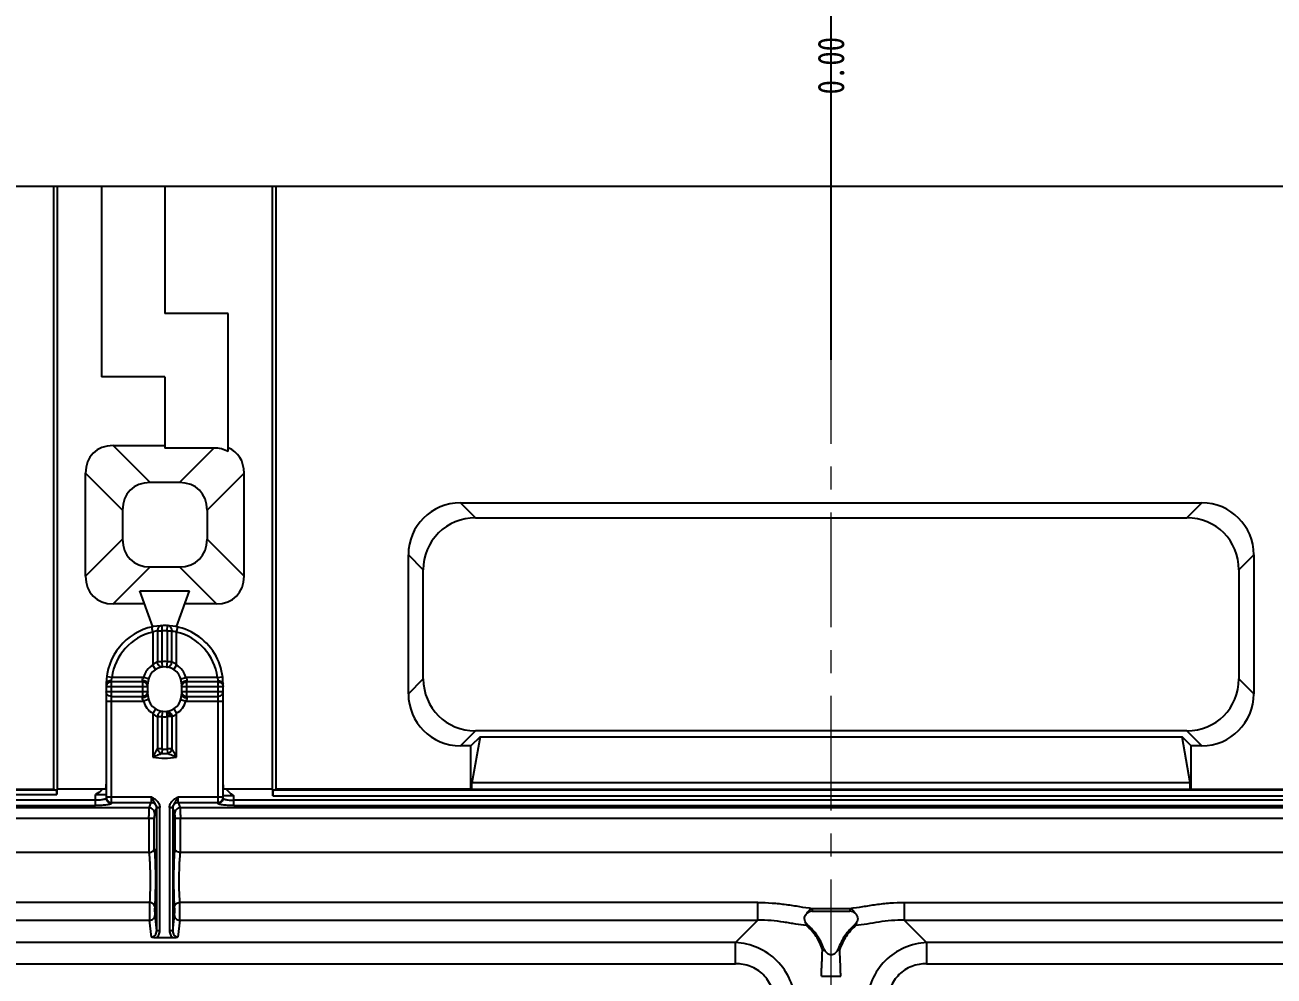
# Model space of a CAD drawing. Header units: millimetres. Extents: x -174 to 1895, y -261 to 458.
# Drawn here: x 82 to 200.2, y 262.7 to 352.8 of the extents above; entities that cross this region are included whole.
import ezdxf

# ---------------------------------------------------------------- set-up
doc = ezdxf.new("R2010")
doc.units = ezdxf.units.MM
doc.header["$LTSCALE"] = 16.335
doc.header["$PDMODE"] = 3
doc.header["$PDSIZE"] = 0.3125
doc.linetypes.add('CENTER', pattern=[0.6, 0.375, -0.075, 0.075, -0.075])
doc.linetypes.add('HIDDEN', pattern=[0.2, 0.1, -0.1])
doc.layers.get('0').update_dxf_attribs({"linetype": 'CONTINUOUS'})
doc.layers.get('Defpoints').update_dxf_attribs({"linetype": 'CONTINUOUS'})
doc.layers.add('202', color=7, linetype='CONTINUOUS')
doc.layers.add('center', color=1, linetype='CENTER', lineweight=9)
doc.layers.add('dim', color=82, linetype='CONTINUOUS', lineweight=9)
doc.styles.get("Standard").update_dxf_attribs({"font": 'txt', "width": 0.8})
doc.dimstyles.get("Standard").update_dxf_attribs({"dimtxt": 0.15625, "dimasz": 0.1875, "dimexe": 0.125, "dimexo": 0.0625, "dimtad": 0, "dimtih": 1, "dimtoh": 1, "dimdsep": 46, "dimtxsty": 'Standard', "dimcen": 0.09, "dimadec": 0, "dimazin": 0, "dimtp": 0.01, "dimtm": 0.01, "dimtfac": 1, "dimtofl": 0, "dimtmove": 0, "dimatfit": 3, "dimfxl": 0, "dimtolj": 1, "dimarcsym": 0})

# ---------------------------------------------------------------- blocks, each defined once
blk = doc.blocks.new('*D14')
at = {"layer": 'Defpoints', "color": 0}
for p in [(304.43, 267.5), (337.28, 267.5), (158.27, 195)]:
    blk.add_point(p, dxfattribs=at)
at = {"layer": 'dim', "color": 6, "lineweight": -2}
blk.add_line((304.43, 267.5), (337.28, 267.5), dxfattribs=at)
at = {"layer": 'dim', "color": 4, "insert": (341.12, 267.5), "char_height": 2.5, "attachment_point": 5}
blk.add_mtext('\\A1;72.50', dxfattribs=at)
blk = doc.blocks.new('*D15')
at = {"layer": 'Defpoints', "color": 0}
for p in [(158.27, 346.4), (158.27, 321.05), (158.27, 195)]:
    blk.add_point(p, dxfattribs=at)
at = {"layer": 'dim', "color": 6, "lineweight": -2}
blk.add_line((158.27, 321.05), (158.27, 346.4), dxfattribs=at)
at = {"layer": 'dim', "color": 4, "insert": (158.27, 348.9), "char_height": 2.5, "attachment_point": 5, "rotation": 90}
blk.add_mtext('\\A1;0.00', dxfattribs=at)
blk = doc.blocks.new('*D16')
at = {"layer": 'Defpoints', "color": 0}
for p in [(291.27, 346.4), (291.27, 234.7), (158.27, 195)]:
    blk.add_point(p, dxfattribs=at)
at = {"layer": 'dim', "color": 6, "lineweight": -2}
blk.add_line((291.27, 234.7), (291.27, 346.4), dxfattribs=at)
at = {"layer": 'dim', "color": 4, "insert": (291.27, 350.73), "char_height": 2.5, "attachment_point": 5, "rotation": 90}
blk.add_mtext('\\A1;133.00', dxfattribs=at)
blk = doc.blocks.new('*D17')
at = {"layer": 'Defpoints', "color": 0}
for p in [(296.23, 346.4), (296.23, 237.5), (158.27, 195)]:
    blk.add_point(p, dxfattribs=at)
at = {"layer": 'dim', "color": 6, "lineweight": -2}
blk.add_line((296.23, 237.5), (296.23, 346.4), dxfattribs=at)
at = {"layer": 'dim', "color": 4, "insert": (296.23, 351.06), "char_height": 2.5, "attachment_point": 5, "rotation": 90}
blk.add_mtext('\\A1;137.97', dxfattribs=at)
blk = doc.blocks.new('*D18')
at = {"layer": 'Defpoints', "color": 0}
for p in [(303.27, 346.4), (303.27, 233.64), (158.27, 195)]:
    blk.add_point(p, dxfattribs=at)
at = {"layer": 'dim', "color": 6, "lineweight": -2}
blk.add_line((303.27, 233.64), (303.27, 346.4), dxfattribs=at)
at = {"layer": 'dim', "color": 4, "insert": (303.27, 350.73), "char_height": 2.5, "attachment_point": 5, "rotation": 90}
blk.add_mtext('\\A1;145.00', dxfattribs=at)
blk = doc.blocks.new('*D19')
at = {"layer": 'Defpoints', "color": 0}
for p in [(310.3, 346.4), (310.3, 236.81), (158.27, 195)]:
    blk.add_point(p, dxfattribs=at)
at = {"layer": 'dim', "color": 6, "lineweight": -2}
blk.add_line((310.3, 236.81), (310.3, 346.4), dxfattribs=at)
at = {"layer": 'dim', "color": 4, "insert": (310.3, 350.9), "char_height": 2.5, "attachment_point": 5, "rotation": 90}
blk.add_mtext('\\A1;152.04', dxfattribs=at)
blk = doc.blocks.new('*D20')
at = {"layer": 'Defpoints', "color": 0}
for p in [(315.27, 346.4), (315.27, 234.7), (158.27, 195)]:
    blk.add_point(p, dxfattribs=at)
at = {"layer": 'dim', "color": 6, "lineweight": -2}
blk.add_line((315.27, 234.7), (315.27, 346.4), dxfattribs=at)
at = {"layer": 'dim', "color": 4, "insert": (315.27, 350.73), "char_height": 2.5, "attachment_point": 5, "rotation": 90}
blk.add_mtext('\\A1;157.00', dxfattribs=at)
blk = doc.blocks.new('*D29')
at = {"layer": 'Defpoints', "color": 0}
for p in [(-19.12, 267.5), (10.76, 267.5), (158.27, 195)]:
    blk.add_point(p, dxfattribs=at)
at = {"layer": 'dim', "color": 6, "lineweight": -2}
blk.add_line((10.76, 267.5), (-19.12, 267.5), dxfattribs=at)
at = {"layer": 'dim', "color": 4, "insert": (-22.96, 267.5), "char_height": 2.5, "attachment_point": 5}
blk.add_mtext('\\A1;72.50', dxfattribs=at)
blk = doc.blocks.new('*D30')
at = {"layer": 'Defpoints', "color": 0}
for p in [(20.27, 342.81), (20.27, 236.15), (158.27, 195)]:
    blk.add_point(p, dxfattribs=at)
at = {"layer": 'dim', "color": 6, "lineweight": -2}
blk.add_line((20.27, 236.15), (20.27, 342.81), dxfattribs=at)
at = {"layer": 'dim', "color": 4, "insert": (20.27, 347.14), "char_height": 2.5, "attachment_point": 5, "rotation": 90}
blk.add_mtext('\\A1;138.00', dxfattribs=at)
blk = doc.blocks.new('*D31')
at = {"layer": 'Defpoints', "color": 0}
for p in [(27.99, 342.81), (22.77, 244.7), (158.27, 195)]:
    blk.add_point(p, dxfattribs=at)
at = {"layer": 'dim', "color": 6, "lineweight": -2}
for p, q in [((27.99, 338.81), (27.99, 342.81)), ((22.77, 334.81), (27.99, 338.81)), ((22.77, 244.7), (22.77, 334.81))]:
    blk.add_line(p, q, dxfattribs=at)
at = {"layer": 'dim', "color": 4, "insert": (27.99, 347.31), "char_height": 2.5, "attachment_point": 5, "rotation": 90}
blk.add_mtext('\\A1;135.50', dxfattribs=at)
blk = doc.blocks.new('*D32')
at = {"layer": 'Defpoints', "color": 0}
for p in [(12.27, 342.81), (12.27, 237.55), (158.27, 195)]:
    blk.add_point(p, dxfattribs=at)
at = {"layer": 'dim', "color": 6, "lineweight": -2}
blk.add_line((12.27, 237.55), (12.27, 342.81), dxfattribs=at)
at = {"layer": 'dim', "color": 4, "insert": (12.27, 347.14), "char_height": 2.5, "attachment_point": 5, "rotation": 90}
blk.add_mtext('\\A1;146.00', dxfattribs=at)
blk = doc.blocks.new('*D33')
at = {"layer": 'Defpoints', "color": 0}
for p in [(3.27, 342.81), (3.27, 232.68), (158.27, 195)]:
    blk.add_point(p, dxfattribs=at)
at = {"layer": 'dim', "color": 6, "lineweight": -2}
blk.add_line((3.27, 232.68), (3.27, 342.81), dxfattribs=at)
at = {"layer": 'dim', "color": 4, "insert": (3.27, 347.14), "char_height": 2.5, "attachment_point": 5, "rotation": 90}
blk.add_mtext('\\A1;155.00', dxfattribs=at)
blk = doc.blocks.new('*D34')
at = {"color": 6, "lineweight": -2}
for p, q in [((-11.73, 305.5), (-11.73, 372.2)), ((-5.73, 372.2), (98.58, 372.2)), ((322.27, 372.2), (120.18, 372.2)), ((328.27, 305.5), (328.27, 372.2))]:
    blk.add_line(p, q, dxfattribs=at)
at = {"color": 6}
for points in [[(-5.73, 373.2), (-5.73, 371.2), (-11.73, 372.2)], [(322.27, 373.2), (322.27, 371.2), (328.27, 372.2)]]:
    blk.add_solid(points, dxfattribs=at)
at = {"layer": 'Defpoints', "color": 0}
for p in [(-11.73, 372.2), (-11.73, 305.5), (328.27, 305.5)]:
    blk.add_point(p, dxfattribs=at)
at = {"color": 4, "insert": (109.38, 372.2), "char_height": 6, "attachment_point": 5}
blk.add_mtext('\\A1;340.00', dxfattribs=at)
blk = doc.blocks.new('*D37')
at = {"color": 6, "lineweight": -2}
for p, q in [((-11.73, 305.5), (-11.73, 362.67)), ((-5.73, 362.67), (76.71, 362.67)), ((152.27, 362.67), (96.71, 362.67)), ((158.27, 333.72), (158.27, 362.67))]:
    blk.add_line(p, q, dxfattribs=at)
at = {"color": 6}
for points in [[(-5.73, 363.67), (-5.73, 361.67), (-11.73, 362.67)], [(152.27, 363.67), (152.27, 361.67), (158.27, 362.67)]]:
    blk.add_solid(points, dxfattribs=at)
at = {"layer": 'Defpoints', "color": 0}
for p in [(158.27, 362.67), (158.27, 333.72), (-11.73, 305.5)]:
    blk.add_point(p, dxfattribs=at)
at = {"color": 4, "insert": (86.71, 362.67), "char_height": 6, "attachment_point": 5}
blk.add_mtext('\\A1;170.00', dxfattribs=at)

msp = doc.modelspace()

# ---------------------------------------------------------------- linework, layer by layer
at = {"layer": '202', "color": 7, "linetype": 'Continuous'}
for p, q in [((20.267, 337.497), (296.267, 337.497)), ((84.688, 337.497), (84.688, 280.387)), ((85.048, 280.387), (85.048, 337.497)), ((89.215, 337.497), (89.215, 319.428)), ((95.215, 337.497), (95.215, 325.428)), ((105.382, 337.497), (105.382, 280.387)), ((105.743, 280.387), (105.743, 337.497)), ((101.215, 325.428), (95.215, 325.428)), ((101.215, 312.359), (101.215, 325.428)), ((95.215, 319.428), (89.215, 319.428)), ((95.215, 319.428), (95.215, 312.684)), ((90.336, 312.93), (93.837, 309.428)), ((90.336, 312.93), (95.215, 312.93)), ((99.849, 312.684), (95.215, 312.684)), ((96.593, 309.428), (99.849, 312.684)), ((87.715, 300.551), (87.715, 310.308)), ((91.216, 306.807), (87.715, 310.308)), ((102.715, 310.308), (99.214, 306.807)), ((102.715, 300.551), (102.715, 310.308)), ((96.593, 309.428), (93.837, 309.428)), ((123.191, 307.497), (124.602, 306.086)), ((123.191, 307.497), (193.343, 307.497)), ((191.933, 306.086), (193.343, 307.497)), ((91.216, 306.807), (91.216, 304.052)), ((99.214, 306.807), (99.214, 304.052)), ((124.602, 306.086), (191.933, 306.086)), ((87.715, 300.551), (91.216, 304.052)), ((99.214, 304.052), (102.715, 300.551)), ((93.837, 301.431), (90.336, 297.93)), ((93.837, 301.431), (96.593, 301.431)), ((100.094, 297.93), (96.593, 301.431)), ((118.267, 289.421), (118.267, 302.573)), ((119.678, 301.162), (118.267, 302.573)), ((198.267, 302.573), (196.857, 301.162)), ((198.267, 302.573), (198.267, 289.421)), ((119.678, 290.831), (119.678, 301.162)), ((196.857, 301.162), (196.857, 290.831)), ((94.098, 295.77), (92.866, 299.154)), ((92.866, 299.154), (97.564, 299.154)), ((96.331, 295.765), (97.564, 299.154)), ((93.312, 297.93), (90.336, 297.93)), ((100.094, 297.93), (97.118, 297.93)), ((94.082, 295.252), (93.973, 295.726)), ((94.952, 292.45), (94.952, 295.875)), ((95.455, 295.373), (95.48, 295.875)), ((96.325, 295.252), (96.434, 295.729)), ((94.082, 295.252), (94.082, 292.142)), ((94.517, 295.373), (94.517, 292.45)), ((94.517, 295.373), (94.952, 295.373)), ((95.455, 295.373), (95.455, 292.45)), ((95.455, 295.373), (95.89, 295.373)), ((95.89, 292.45), (95.89, 295.373)), ((96.325, 292.142), (96.325, 295.252)), ((94.349, 291.716), (94.082, 292.142)), ((94.952, 292.45), (94.517, 292.45)), ((95.012, 291.951), (94.952, 292.45)), ((95.455, 292.45), (95.388, 291.958)), ((95.89, 292.45), (95.455, 292.45)), ((96.058, 291.716), (96.325, 292.142)), ((90.217, 290.973), (89.769, 291.029)), ((93.186, 290.973), (90.217, 290.973)), ((93.666, 290.826), (93.186, 290.973)), ((96.741, 290.826), (97.221, 290.973)), ((100.19, 290.973), (97.221, 290.973)), ((100.19, 290.973), (100.638, 291.029)), ((118.267, 289.421), (119.678, 290.831)), ((196.857, 290.831), (198.267, 289.421)), ((89.676, 290.354), (89.676, 280.573)), ((89.676, 290.103), (93.595, 290.103)), ((93.595, 289.6), (89.676, 289.6)), ((90.178, 279.048), (90.178, 290.664)), ((93.093, 290.538), (90.178, 290.538)), ((93.093, 290.664), (93.093, 289.04)), ((93.595, 289.349), (93.595, 290.354)), ((96.811, 290.354), (96.811, 289.349)), ((96.811, 290.103), (100.731, 290.103)), ((100.731, 289.6), (96.811, 289.6)), ((97.314, 289.04), (97.314, 290.664)), ((100.228, 290.538), (97.314, 290.538)), ((100.228, 290.664), (100.228, 279.048)), ((100.731, 279.546), (100.731, 290.354)), ((89.676, 288.73), (93.186, 288.73)), ((90.178, 289.165), (93.093, 289.165)), ((93.666, 288.877), (93.186, 288.73)), ((96.741, 288.877), (97.221, 288.73)), ((97.221, 288.73), (100.731, 288.73)), ((97.314, 289.165), (100.228, 289.165)), ((94.349, 287.987), (94.082, 287.561)), ((94.082, 287.561), (94.082, 283.424)), ((94.517, 287.254), (94.517, 284.196)), ((94.517, 287.254), (94.952, 287.254)), ((94.952, 287.254), (94.964, 287.354)), ((94.952, 284.196), (94.952, 287.254)), ((94.964, 287.354), (95.017, 287.747)), ((95.455, 287.254), (95.443, 287.354)), ((95.455, 287.254), (95.455, 284.196)), ((95.89, 287.254), (95.89, 284.196)), ((96.058, 287.987), (96.325, 287.561)), ((96.325, 283.424), (96.325, 287.561)), ((124.602, 285.907), (123.191, 284.497)), ((125.048, 285.353), (124.191, 284.497)), ((125.048, 285.353), (124.279, 280.997)), ((191.933, 285.907), (124.602, 285.907)), ((125.048, 285.353), (191.487, 285.353)), ((192.255, 280.997), (191.487, 285.353)), ((192.343, 284.497), (191.487, 285.353)), ((193.343, 284.497), (191.933, 285.907)), ((94.952, 284.196), (94.517, 284.196)), ((94.952, 284.196), (94.931, 283.761)), ((95.455, 284.196), (95.476, 283.761)), ((95.89, 284.196), (95.455, 284.196)), ((124.191, 284.497), (123.191, 284.497)), ((124.191, 280.387), (124.191, 284.497)), ((192.343, 280.387), (192.343, 284.497)), ((193.343, 284.497), (192.343, 284.497)), ((84.962, 280.278), (34.451, 280.278)), ((69.343, 280.387), (84.688, 280.387)), ((84.688, 280.387), (84.953, 280.281)), ((84.996, 280.387), (84.996, 279.876)), ((89.636, 280.387), (84.996, 280.387)), ((89.676, 280.237), (89.676, 279.546)), ((105.435, 280.387), (100.762, 280.387)), ((105.435, 279.758), (105.435, 280.387)), ((105.477, 280.281), (105.743, 280.387)), ((211.057, 280.281), (105.477, 280.281)), ((124.195, 280.386), (105.741, 280.386)), ((124.279, 280.37), (124.195, 280.386)), ((124.279, 280.37), (124.279, 280.997)), ((192.255, 280.997), (124.279, 280.997)), ((192.255, 280.37), (124.279, 280.37)), ((192.255, 280.37), (192.255, 280.997)), ((192.34, 280.386), (192.255, 280.37)), ((192.343, 280.387), (210.792, 280.387)), ((34.451, 279.876), (84.996, 279.876)), ((88.671, 279.334), (35.512, 279.334)), ((88.671, 278.836), (88.671, 279.876)), ((88.671, 279.876), (89.676, 279.876)), ((93.973, 279.616), (89.676, 279.616)), ((90.178, 279.119), (93.928, 279.119)), ((93.743, 278.623), (93.928, 279.119)), ((100.731, 279.616), (96.434, 279.616)), ((96.479, 279.119), (96.664, 278.623)), ((96.479, 279.119), (100.228, 279.119)), ((101.736, 278.836), (101.736, 279.771)), ((214.8, 279.334), (101.736, 279.334)), ((105.435, 279.758), (211.1, 279.758)), ((35.512, 278.836), (88.671, 278.836)), ((93.743, 278.623), (35.725, 278.623)), ((94.429, 278.622), (94.245, 278.126)), ((94.435, 278.641), (94.435, 266.97)), ((94.435, 278.641), (94.736, 278.641)), ((94.736, 266.97), (94.736, 278.641)), ((95.671, 278.641), (95.671, 266.97)), ((95.671, 278.641), (95.972, 278.641)), ((95.972, 278.641), (95.972, 266.97)), ((96.162, 278.126), (95.977, 278.622)), ((219.87, 278.623), (96.664, 278.623)), ((101.736, 278.836), (213.983, 278.836)), ((36.223, 277.628), (94.222, 277.628)), ((93.72, 277.628), (93.712, 274.382)), ((94.222, 274.743), (94.222, 277.628)), ((96.185, 274.742), (96.185, 277.628)), ((96.185, 277.628), (220.349, 277.628)), ((96.695, 274.382), (96.687, 277.628)), ((93.712, 274.382), (57.968, 274.382)), ((219.839, 274.382), (96.695, 274.382)), ((93.764, 269.661), (59.666, 269.661)), ((151.343, 269.661), (96.643, 269.661)), ((151.343, 267.972), (151.343, 269.661)), ((165.191, 269.661), (165.191, 267.972)), ((165.191, 269.661), (219.891, 269.661)), ((94.271, 268.428), (94.435, 266.97)), ((95.972, 266.97), (96.136, 268.428)), ((156.478, 269.097), (156.478, 268.826)), ((156.478, 269.097), (160.056, 269.097)), ((156.478, 268.826), (160.056, 268.826)), ((160.056, 269.097), (160.056, 268.826)), ((59.666, 267.972), (93.769, 267.972)), ((93.949, 266.375), (93.769, 267.972)), ((96.638, 267.972), (96.458, 266.375)), ((96.638, 267.972), (151.343, 267.972)), ((149.229, 265.859), (151.343, 267.972)), ((155.931, 267.473), (156.013, 267.567)), ((160.603, 267.473), (160.522, 267.568)), ((165.191, 267.972), (219.897, 267.972)), ((165.191, 267.972), (167.305, 265.859)), ((94.736, 266.97), (94.435, 266.97)), ((95.962, 266.294), (94.445, 266.294)), ((95.972, 266.97), (95.671, 266.97)), ((149.229, 265.859), (61.78, 265.859)), ((149.229, 263.855), (149.229, 265.859)), ((157.454, 265.198), (157.594, 265.248)), ((159.08, 265.198), (158.941, 265.248)), ((167.305, 265.859), (167.305, 263.855)), ((254.754, 265.859), (167.305, 265.859)), ((61.78, 263.855), (149.229, 263.855)), ((167.305, 263.855), (254.754, 263.855)), ((157.356, 262.691), (159.178, 262.691))]:
    msp.add_line(p, q, dxfattribs=at)
at = {"layer": '202', "color": 8, "linetype": 'HIDDEN'}
for p, q in [((93.973, 295.726), (93.97, 295.742)), ((96.434, 295.729), (96.437, 295.742)), ((95.388, 291.958), (95.455, 291.947)), ((95.464, 291.949), (95.455, 291.947)), ((89.769, 291.029), (89.718, 291.035)), ((100.638, 291.029), (100.689, 291.035)), ((94.943, 287.754), (94.952, 287.756)), ((95.017, 287.747), (94.952, 287.756)), ((95.396, 287.744), (95.395, 287.752)), ((95.444, 287.748), (95.396, 287.744)), ((89.676, 280.573), (89.676, 280.237))]:
    msp.add_line(p, q, dxfattribs=at)
at = {"layer": '202', "color": 7, "linetype": 'Continuous'}
for centre, radius, start, end in [((95.203, 290.354), 5.527, 101.53661, 180), ((95.203, 290.354), 5.527, 0, 100.92113), ((95.203, 290.354), 5.025, 102.89735, 172.92289), ((94.624, 294.067), 1.303, 111.3877, 114.5749), ((94.681, 293.92), 1.461, 107.03817, 111.37306), ((95.203, 290.354), 5.025, 87.13402, 92.86598), ((95.696, 293.861), 1.527, 68.269, 72.30964), ((95.646, 293.732), 1.665, 65.93491, 68.32954), ((95.203, 290.354), 5.025, 7.07711, 77.10265), ((95.203, 290.354), 2.111, 122.10285, 162.94165), ((95.203, 290.354), 1.608, 0, 180), ((95.203, 290.354), 2.111, 83.16286, 96.83714), ((95.309, 292.467), 0.581, 342.9553, 358.27547), ((95.203, 290.354), 2.111, 17.05835, 57.89715), ((93.74, 290.633), 0.65, 148.47613, 159.33845), ((96.667, 290.633), 0.65, 20.90904, 31.52847), ((93.74, 289.07), 0.65, 200.90904, 211.52847), ((95.203, 289.349), 2.111, 197.05835, 237.89715), ((95.203, 289.349), 1.608, 180, 360), ((95.203, 289.349), 2.111, 302.10285, 342.94165), ((96.667, 289.07), 0.65, 328.47613, 339.33845), ((95.098, 287.236), 0.581, 162.9553, 178.27547), ((95.203, 289.349), 2.111, 263.16286, 276.83714), ((93.939, 351.825), 64.488, 271.33576, 271.55406), ((94.671, 287.137), 1.042, 6.41585, 12.37984), ((81.271, 291.161), 14.966, 328.87073, 332.26139), ((95.203, 289.349), 5.595, 267.20887, 272.79113), ((95.203, 289.349), 5.16, 267.20887, 272.79113), ((95.203, 289.349), 6.03, 259.28031, 280.71969), ((88.07, 281.524), 1.699, 314.4597, 317.99598), ((110.105, 279.795), 4.67, 177.17949, 180.20124), ((156.478, 268.11), 0.715, 89.99973, 133.33097), ((160.056, 268.11), 0.715, 46.61234, 89.96507), ((156.478, 268.11), 0.715, 209.18169, 229.35791), ((160.056, 268.11), 0.715, 310.6459, 330.85889), ((158.285, 265.499), 0.736, 199.64923, 213.81843), ((158.267, 265.489), 0.715, 326.10611, 340.32826)]:
    msp.add_arc(centre, radius, start, end, dxfattribs=at)
at = {"layer": '202', "color": 8, "linetype": 'HIDDEN'}
for centre, radius, start, end in [((95.203, 290.354), 5.527, 100.92113, 101.53661), ((100.247, 279.617), 0.484, 351.92976, 359.95902)]:
    msp.add_arc(centre, radius, start, end, dxfattribs=at)
at = {"layer": '202', "color": 7, "linetype": 'Continuous'}
for centre, major_axis, ratio, start_param, end_param in [((91.622, 309.023), (3.184, -3.184), 0.7105648, 2.5238114, 3.7593739), ((98.564, 308.778), (3.184, 3.184), 0.7105648, 0.2069458, 0.6177813), ((98.809, 309.023), (-3.184, -3.184), 0.7105648, 2.5238114, 3.4309244), ((95.123, 305.522), (3.184, -3.184), 0.7105648, 2.5238114, 3.7593739), ((95.308, 305.522), (3.184, 3.184), 0.7105648, -0.6177813, 0.6177813), ((123.344, 302.42), (3.644, -3.644), 0.9702875, 8.6544589, 10.195097), ((193.19, 302.42), (-3.644, -3.644), 0.9702875, 8.6544589, 10.195097), ((124.755, 301.009), (-3.644, 3.644), 0.9702875, -0.770319, 0), ((191.779, 301.009), (3.644, 3.644), 0.9702875, 5.5128663, 7.0535043), ((95.123, 305.337), (3.184, 3.184), 0.7105648, -3.7593739, -2.5238114), ((95.308, 305.337), (3.184, -3.184), 0.7105648, -0.6177813, 0.6177813), ((124.755, 301.009), (3.644, -3.644), 0.9702875, -3.1415927, -2.3712736), ((91.622, 301.836), (3.184, 3.184), 0.7105648, 2.5238114, 3.7593739), ((98.809, 301.836), (3.184, -3.184), 0.7105648, -0.6177813, 0.6177813), ((124.755, 290.984), (3.644, 3.644), 0.9702875, 2.3712736, 3.9119117), ((191.779, 290.984), (3.644, -3.644), 0.9702875, 5.5128663, 7.0535043), ((123.344, 289.574), (3.644, 3.644), 0.9702875, 2.3712736, 3.9119117), ((193.19, 289.574), (-3.644, 3.644), 0.9702875, 8.6544589, 10.195097), ((84.96, 279.876), (0, 0.402), 0.0874887, -1.5707963, -0.0349061)]:
    msp.add_ellipse(centre, major_axis=major_axis, ratio=ratio, start_param=start_param, end_param=end_param, dxfattribs=at)
for points, knots in [([(94.567, 295.61), (94.558, 295.591), (94.53, 295.515), (94.516, 295.433), (94.517, 295.373)], [0, 0, 0, 0, 0.2577162, 1, 1, 1, 1]), ([(94.946, 295.875), (94.87, 295.876), (94.707, 295.82), (94.601, 295.688), (94.567, 295.61)], [0, 0, 0, 0, 0.4716553, 1, 1, 1, 1]), ([(95.837, 295.617), (95.828, 295.636), (95.792, 295.706), (95.736, 295.766), (95.688, 295.799)], [0, 0, 0, 0, 0.2574755, 1, 1, 1, 1]), ([(95.89, 295.373), (95.89, 295.393), (95.886, 295.477), (95.864, 295.559), (95.837, 295.617)], [0, 0, 0, 0, 0.239751, 1, 1, 1, 1]), ([(94.517, 295.373), (94.5, 295.371), (94.411, 295.359), (94.323, 295.338), (94.253, 295.317)], [0, 0, 0, 0, 0.1915553, 1, 1, 1, 1]), ([(95.89, 295.373), (95.929, 295.37), (96.02, 295.354), (96.109, 295.332), (96.16, 295.316)], [0, 0, 0, 0, 0.425517, 1, 1, 1, 1]), ([(94.082, 292.142), (94.103, 292.168), (94.188, 292.267), (94.291, 292.351), (94.376, 292.396)], [0, 0, 0, 0, 0.2610534, 1, 1, 1, 1]), ([(94.376, 292.396), (94.389, 292.403), (94.434, 292.425), (94.482, 292.441), (94.517, 292.45)], [0, 0, 0, 0, 0.2938473, 1, 1, 1, 1]), ([(94.591, 292.183), (94.58, 292.203), (94.539, 292.286), (94.519, 292.379), (94.517, 292.45)], [0, 0, 0, 0, 0.2414292, 1, 1, 1, 1]), ([(94.695, 292.055), (94.686, 292.064), (94.646, 292.102), (94.612, 292.147), (94.591, 292.183)], [0, 0, 0, 0, 0.2374062, 1, 1, 1, 1]), ([(95.012, 291.951), (94.955, 291.944), (94.837, 291.957), (94.737, 292.018), (94.695, 292.055)], [0, 0, 0, 0, 0.5070649, 1, 1, 1, 1]), ([(95.44, 291.948), (95.495, 291.948), (95.606, 291.973), (95.697, 292.039), (95.735, 292.077)], [0, 0, 0, 0, 0.5072715, 1, 1, 1, 1]), ([(95.735, 292.077), (95.756, 292.099), (95.782, 292.13), (95.804, 292.164), (95.809, 292.173)], [0, 0, 0, 0, 0.7386706, 1, 1, 1, 1]), ([(95.89, 292.45), (95.923, 292.445), (95.998, 292.419), (96.158, 292.331), (96.261, 292.222), (96.325, 292.142)], [0, 0, 0, 0, 0.1859425, 0.4342192, 1, 1, 1, 1]), ([(90.178, 290.664), (90.178, 290.687), (90.182, 290.791), (90.198, 290.895), (90.217, 290.973)], [0, 0, 0, 0, 0.225019, 1, 1, 1, 1]), ([(93.093, 290.664), (93.093, 290.679), (93.097, 290.746), (93.113, 290.813), (93.132, 290.863)], [0, 0, 0, 0, 0.2228329, 1, 1, 1, 1]), ([(97.274, 290.865), (97.281, 290.848), (97.303, 290.782), (97.314, 290.713), (97.314, 290.664)], [0, 0, 0, 0, 0.2761992, 1, 1, 1, 1]), ([(100.19, 290.973), (100.197, 290.946), (100.218, 290.844), (100.229, 290.74), (100.228, 290.664)], [0, 0, 0, 0, 0.2681124, 1, 1, 1, 1]), ([(89.928, 290.621), (89.859, 290.597), (89.741, 290.535), (89.676, 290.409), (89.676, 290.354)], [0, 0, 0, 0, 0.5722277, 1, 1, 1, 1]), ([(89.927, 289.223), (89.855, 289.26), (89.727, 289.365), (89.676, 289.524), (89.676, 289.6)], [0, 0, 0, 0, 0.5165024, 1, 1, 1, 1]), ([(90.178, 290.538), (90.092, 290.538), (89.923, 290.501), (89.788, 290.388), (89.743, 290.32)], [0, 0, 0, 0, 0.5145762, 1, 1, 1, 1]), ([(90.178, 290.664), (90.158, 290.664), (90.073, 290.66), (89.989, 290.643), (89.928, 290.621)], [0, 0, 0, 0, 0.2426835, 1, 1, 1, 1]), ([(93.344, 290.622), (93.283, 290.643), (93.198, 290.66), (93.114, 290.664), (93.093, 290.664)], [0, 0, 0, 0, 0.7578755, 1, 1, 1, 1]), ([(93.527, 290.508), (93.516, 290.521), (93.463, 290.57), (93.396, 290.603), (93.344, 290.622)], [0, 0, 0, 0, 0.2280161, 1, 1, 1, 1]), ([(93.595, 290.103), (93.595, 290.179), (93.544, 290.338), (93.417, 290.444), (93.344, 290.48)], [0, 0, 0, 0, 0.4834976, 1, 1, 1, 1]), ([(93.595, 289.6), (93.595, 289.524), (93.544, 289.365), (93.417, 289.26), (93.344, 289.223)], [0, 0, 0, 0, 0.4834976, 1, 1, 1, 1]), ([(96.811, 290.103), (96.811, 290.179), (96.863, 290.338), (96.99, 290.444), (97.063, 290.48)], [0, 0, 0, 0, 0.4834976, 1, 1, 1, 1]), ([(96.811, 289.6), (96.811, 289.524), (96.863, 289.365), (96.99, 289.26), (97.063, 289.223)], [0, 0, 0, 0, 0.4834976, 1, 1, 1, 1]), ([(96.88, 290.509), (96.891, 290.521), (96.944, 290.57), (97.01, 290.603), (97.063, 290.621)], [0, 0, 0, 0, 0.2280812, 1, 1, 1, 1]), ([(97.063, 290.621), (97.124, 290.643), (97.208, 290.66), (97.293, 290.664), (97.314, 290.664)], [0, 0, 0, 0, 0.7578672, 1, 1, 1, 1]), ([(100.228, 290.664), (100.249, 290.664), (100.332, 290.66), (100.414, 290.643), (100.474, 290.623)], [0, 0, 0, 0, 0.2425066, 1, 1, 1, 1]), ([(100.228, 290.538), (100.314, 290.538), (100.484, 290.501), (100.619, 290.388), (100.664, 290.32)], [0, 0, 0, 0, 0.5145762, 1, 1, 1, 1]), ([(100.474, 290.623), (100.544, 290.6), (100.664, 290.537), (100.731, 290.41), (100.731, 290.354)], [0, 0, 0, 0, 0.5728782, 1, 1, 1, 1]), ([(100.48, 289.223), (100.552, 289.26), (100.68, 289.365), (100.731, 289.524), (100.731, 289.6)], [0, 0, 0, 0, 0.5165024, 1, 1, 1, 1]), ([(93.344, 289.082), (93.283, 289.061), (93.199, 289.043), (93.114, 289.04), (93.093, 289.04)], [0, 0, 0, 0, 0.7578672, 1, 1, 1, 1]), ([(93.133, 288.838), (93.126, 288.856), (93.104, 288.921), (93.093, 288.99), (93.093, 289.04)], [0, 0, 0, 0, 0.2761992, 1, 1, 1, 1]), ([(93.527, 289.194), (93.516, 289.182), (93.463, 289.133), (93.396, 289.1), (93.344, 289.082)], [0, 0, 0, 0, 0.2280812, 1, 1, 1, 1]), ([(96.88, 289.195), (96.891, 289.183), (96.944, 289.133), (97.011, 289.1), (97.063, 289.082)], [0, 0, 0, 0, 0.2280161, 1, 1, 1, 1]), ([(97.063, 289.082), (97.124, 289.061), (97.209, 289.043), (97.293, 289.04), (97.314, 289.04)], [0, 0, 0, 0, 0.7578755, 1, 1, 1, 1]), ([(97.314, 289.04), (97.314, 289.024), (97.31, 288.957), (97.294, 288.89), (97.275, 288.84)], [0, 0, 0, 0, 0.2228329, 1, 1, 1, 1]), ([(94.517, 287.254), (94.484, 287.258), (94.408, 287.284), (94.249, 287.372), (94.146, 287.481), (94.082, 287.561)], [0, 0, 0, 0, 0.1859425, 0.4342192, 1, 1, 1, 1]), ([(94.672, 287.626), (94.651, 287.605), (94.625, 287.573), (94.603, 287.539), (94.597, 287.53)], [0, 0, 0, 0, 0.7386706, 1, 1, 1, 1]), ([(94.967, 287.755), (94.912, 287.755), (94.801, 287.73), (94.71, 287.664), (94.672, 287.626)], [0, 0, 0, 0, 0.5072715, 1, 1, 1, 1]), ([(95.443, 287.354), (95.437, 287.4), (95.42, 287.53), (95.406, 287.66), (95.396, 287.744)], [0, 0, 0, 0, 0.3538925, 1, 1, 1, 1]), ([(95.555, 287.668), (95.547, 287.678), (95.516, 287.712), (95.476, 287.739), (95.444, 287.748)], [0, 0, 0, 0, 0.2803025, 1, 1, 1, 1]), ([(95.706, 287.254), (95.686, 287.254), (95.603, 287.252), (95.519, 287.253), (95.455, 287.254)], [0, 0, 0, 0, 0.2343457, 1, 1, 1, 1]), ([(95.485, 287.752), (95.538, 287.745), (95.647, 287.704), (95.73, 287.624), (95.767, 287.579)], [0, 0, 0, 0, 0.4775995, 1, 1, 1, 1]), ([(95.688, 287.361), (95.681, 287.392), (95.653, 287.5), (95.606, 287.606), (95.555, 287.668)], [0, 0, 0, 0, 0.2836564, 1, 1, 1, 1]), ([(95.892, 287.367), (95.878, 287.367), (95.81, 287.364), (95.743, 287.362), (95.688, 287.361)], [0, 0, 0, 0, 0.1983217, 1, 1, 1, 1]), ([(95.89, 287.254), (95.878, 287.253), (95.816, 287.252), (95.755, 287.254), (95.706, 287.254)], [0, 0, 0, 0, 0.198365, 1, 1, 1, 1]), ([(95.89, 287.254), (95.89, 287.263), (95.887, 287.282), (95.89, 287.3), (95.89, 287.309)], [0, 0, 0, 0, 0.5069569, 1, 1, 1, 1]), ([(96.031, 287.307), (96.018, 287.3), (95.972, 287.278), (95.924, 287.262), (95.89, 287.254)], [0, 0, 0, 0, 0.293908, 1, 1, 1, 1]), ([(96.325, 287.561), (96.304, 287.535), (96.219, 287.436), (96.116, 287.352), (96.031, 287.307)], [0, 0, 0, 0, 0.2610516, 1, 1, 1, 1]), ([(94.931, 283.761), (94.866, 283.736), (94.732, 283.677), (94.449, 283.564), (94.232, 283.477), (94.082, 283.424)], [0, 0, 0, 0, 0.2296961, 0.4789256, 1, 1, 1, 1]), ([(94.517, 284.196), (94.541, 284.095), (94.649, 283.907), (94.832, 283.79), (94.931, 283.761)], [0, 0, 0, 0, 0.5000006, 1, 1, 1, 1]), ([(95.476, 283.761), (95.489, 283.765), (95.542, 283.782), (95.592, 283.808), (95.628, 283.832)], [0, 0, 0, 0, 0.2366523, 1, 1, 1, 1]), ([(96.325, 283.424), (96.25, 283.451), (96.102, 283.51), (95.883, 283.594), (95.674, 283.675), (95.541, 283.735), (95.476, 283.761)], [0, 0, 0, 0, 0.2622234, 0.5211675, 0.7706357, 1, 1, 1, 1]), ([(95.628, 283.832), (95.694, 283.875), (95.802, 283.985), (95.873, 284.124), (95.89, 284.196)], [0, 0, 0, 0, 0.5163221, 1, 1, 1, 1]), ([(96.325, 283.424), (96.248, 283.558), (96.13, 283.753), (95.987, 284.011), (95.919, 284.135), (95.89, 284.196)], [0, 0, 0, 0, 0.5227678, 0.7721462, 1, 1, 1, 1]), ([(101.168, 280.235), (101.253, 280.147), (101.44, 279.987), (101.641, 279.847), (101.736, 279.771)], [0, 0, 0, 0, 0.4998762, 1, 1, 1, 1]), ([(105.477, 280.281), (105.47, 280.278), (105.464, 280.248), (105.453, 280.201), (105.446, 280.12), (105.442, 280.059), (105.44, 280.025)], [0, 0, 0, 0, 0.0905962, 0.2941545, 0.603485, 1, 1, 1, 1]), ([(89.378, 279.395), (89.328, 279.385), (89.094, 279.346), (88.857, 279.334), (88.671, 279.334)], [0, 0, 0, 0, 0.2157037, 1, 1, 1, 1]), ([(90.178, 279.048), (90.176, 279.031), (90.137, 278.994), (89.991, 278.938), (89.686, 278.886), (89.222, 278.845), (88.864, 278.837), (88.671, 278.836)], [0, 0, 0, 0, 0.0331603, 0.0927031, 0.3075264, 0.6252323, 1, 1, 1, 1]), ([(89.598, 279.464), (89.584, 279.457), (89.513, 279.427), (89.438, 279.408), (89.378, 279.395)], [0, 0, 0, 0, 0.201441, 1, 1, 1, 1]), ([(89.676, 279.546), (89.676, 279.538), (89.665, 279.499), (89.626, 279.478), (89.598, 279.464)], [0, 0, 0, 0, 0.1883316, 1, 1, 1, 1]), ([(90.178, 279.048), (90.05, 279.048), (89.784, 279.153), (89.676, 279.419), (89.676, 279.546)], [0, 0, 0, 0, 0.5017282, 1, 1, 1, 1]), ([(93.928, 279.119), (93.94, 279.134), (93.948, 279.194), (93.963, 279.299), (93.971, 279.448), (93.973, 279.558), (93.973, 279.616)], [0, 0, 0, 0, 0.1168531, 0.341258, 0.6487525, 1, 1, 1, 1]), ([(93.928, 279.119), (94.055, 279.118), (94.319, 279.012), (94.428, 278.748), (94.429, 278.621)], [0, 0, 0, 0, 0.5014732, 1, 1, 1, 1]), ([(93.973, 279.616), (94.171, 279.528), (94.456, 279.343), (94.693, 278.971), (94.738, 278.75), (94.736, 278.641)], [0, 0, 0, 0, 0.4985964, 0.7494017, 1, 1, 1, 1]), ([(94.435, 278.641), (94.435, 278.733), (94.391, 278.917), (94.243, 279.144), (94.098, 279.372), (94.011, 279.532), (93.973, 279.616)], [0, 0, 0, 0, 0.2541279, 0.5005899, 0.7436895, 1, 1, 1, 1]), ([(95.671, 278.641), (95.669, 278.75), (95.714, 278.971), (95.951, 279.343), (96.236, 279.528), (96.434, 279.616)], [0, 0, 0, 0, 0.2505983, 0.5014048, 1, 1, 1, 1]), ([(96.434, 279.616), (96.396, 279.532), (96.309, 279.372), (96.163, 279.144), (96.016, 278.917), (95.972, 278.733), (95.972, 278.641)], [0, 0, 0, 0, 0.2563076, 0.4994685, 0.7458819, 1, 1, 1, 1]), ([(95.978, 278.621), (95.979, 278.748), (96.088, 279.012), (96.352, 279.118), (96.479, 279.119)], [0, 0, 0, 0, 0.4985268, 1, 1, 1, 1]), ([(96.434, 279.616), (96.434, 279.558), (96.436, 279.448), (96.444, 279.299), (96.459, 279.194), (96.467, 279.134), (96.479, 279.119)], [0, 0, 0, 0, 0.35125, 0.6587436, 0.8831453, 1, 1, 1, 1]), ([(100.228, 279.119), (100.346, 279.119), (100.588, 279.206), (100.71, 279.433), (100.726, 279.549)], [0, 0, 0, 0, 0.5013491, 1, 1, 1, 1]), ([(100.486, 279.12), (100.465, 279.108), (100.385, 279.069), (100.295, 279.048), (100.228, 279.048)], [0, 0, 0, 0, 0.261292, 1, 1, 1, 1]), ([(101.736, 278.836), (101.543, 278.837), (101.185, 278.845), (100.721, 278.886), (100.416, 278.938), (100.269, 278.994), (100.231, 279.031), (100.228, 279.048)], [0, 0, 0, 0, 0.3747753, 0.6924807, 0.9073035, 0.966808, 1, 1, 1, 1]), ([(100.731, 279.546), (100.731, 279.526), (100.725, 279.442), (100.697, 279.359), (100.666, 279.303)], [0, 0, 0, 0, 0.2368362, 1, 1, 1, 1]), ([(100.731, 279.758), (100.731, 279.766), (100.766, 279.776), (100.816, 279.78), (100.912, 279.781), (100.984, 279.779), (101.025, 279.779)], [0, 0, 0, 0, 0.0782972, 0.2709483, 0.5819499, 1, 1, 1, 1]), ([(100.731, 279.546), (100.731, 279.508), (100.808, 279.46), (100.909, 279.424), (100.986, 279.404), (101.029, 279.395)], [0, 0, 0, 0, 0.3256804, 0.6190799, 1, 1, 1, 1]), ([(101.025, 279.779), (101.076, 279.779), (101.313, 279.779), (101.55, 279.779), (101.736, 279.779)], [0, 0, 0, 0, 0.2141834, 1, 1, 1, 1]), ([(101.029, 279.395), (101.079, 279.385), (101.313, 279.346), (101.55, 279.334), (101.736, 279.334)], [0, 0, 0, 0, 0.2157221, 1, 1, 1, 1]), ([(93.72, 277.628), (93.72, 277.746), (93.721, 277.965), (93.724, 278.259), (93.733, 278.472), (93.736, 278.585), (93.743, 278.623)], [0, 0, 0, 0, 0.3560466, 0.6601661, 0.8841751, 1, 1, 1, 1]), ([(94.245, 278.126), (94.244, 278.252), (94.134, 278.516), (93.87, 278.622), (93.743, 278.623)], [0, 0, 0, 0, 0.4985268, 1, 1, 1, 1]), ([(94.245, 278.126), (94.239, 278.107), (94.234, 278.051), (94.227, 277.944), (94.223, 277.797), (94.222, 277.687), (94.222, 277.628)], [0, 0, 0, 0, 0.1148482, 0.3378515, 0.6473715, 1, 1, 1, 1]), ([(96.664, 278.623), (96.537, 278.622), (96.272, 278.516), (96.163, 278.252), (96.162, 278.126)], [0, 0, 0, 0, 0.5014732, 1, 1, 1, 1]), ([(96.185, 277.628), (96.185, 277.687), (96.184, 277.797), (96.18, 277.944), (96.173, 278.051), (96.168, 278.107), (96.162, 278.126)], [0, 0, 0, 0, 0.3526268, 0.6621508, 0.8851388, 1, 1, 1, 1]), ([(96.664, 278.623), (96.671, 278.585), (96.674, 278.472), (96.682, 278.259), (96.686, 277.965), (96.687, 277.746), (96.687, 277.628)], [0, 0, 0, 0, 0.1158249, 0.3398339, 0.6439534, 1, 1, 1, 1]), ([(93.71, 274.382), (93.84, 274.385), (94.066, 274.452), (94.215, 274.652), (94.222, 274.743)], [0, 0, 0, 0, 0.5881509, 1, 1, 1, 1]), ([(93.71, 274.382), (93.727, 274.287), (93.749, 274.036), (93.783, 273.586), (93.81, 272.998), (93.828, 272.075), (93.824, 270.952), (93.795, 270.061), (93.764, 269.661)], [0, 0, 0, 0, 0.0613631, 0.1595092, 0.2870702, 0.4346806, 0.7450745, 1, 1, 1, 1]), ([(94.222, 274.743), (94.239, 274.607), (94.266, 274.278), (94.295, 273.711), (94.316, 273.014), (94.331, 271.965), (94.324, 270.707), (94.294, 269.716), (94.265, 269.272)], [0, 0, 0, 0, 0.0747524, 0.1808124, 0.3110408, 0.4568869, 0.7560497, 1, 1, 1, 1]), ([(96.142, 269.271), (96.114, 269.715), (96.082, 270.706), (96.075, 272.202), (96.099, 273.445), (96.141, 274.278), (96.168, 274.607), (96.185, 274.742)], [0, 0, 0, 0, 0.2438548, 0.5430909, 0.8192641, 0.9250606, 1, 1, 1, 1]), ([(96.697, 274.382), (96.567, 274.386), (96.341, 274.451), (96.192, 274.652), (96.185, 274.743)], [0, 0, 0, 0, 0.5871195, 1, 1, 1, 1]), ([(96.643, 269.661), (96.612, 270.061), (96.583, 270.952), (96.578, 272.075), (96.597, 272.998), (96.624, 273.586), (96.658, 274.036), (96.68, 274.287), (96.697, 274.382)], [0, 0, 0, 0, 0.2549273, 0.565356, 0.7129404, 0.84048, 0.9386242, 1, 1, 1, 1]), ([(93.764, 269.661), (93.754, 269.36), (93.752, 268.903), (93.757, 268.34), (93.763, 268.078), (93.769, 267.972)], [0, 0, 0, 0, 0.5346761, 0.8110475, 1, 1, 1, 1]), ([(94.265, 269.272), (94.261, 269.375), (94.157, 269.538), (93.95, 269.635), (93.825, 269.659), (93.764, 269.661)], [0, 0, 0, 0, 0.4540471, 0.7284701, 1, 1, 1, 1]), ([(96.142, 269.272), (96.146, 269.376), (96.251, 269.538), (96.458, 269.636), (96.582, 269.659), (96.643, 269.661)], [0, 0, 0, 0, 0.4553041, 0.7294175, 1, 1, 1, 1]), ([(96.638, 267.972), (96.644, 268.078), (96.65, 268.341), (96.655, 268.903), (96.653, 269.36), (96.643, 269.661)], [0, 0, 0, 0, 0.1890365, 0.4654669, 1, 1, 1, 1]), ([(151.343, 269.661), (151.79, 269.653), (152.678, 269.62), (153.991, 269.483), (155.251, 269.277), (156.076, 269.142), (156.478, 269.097)], [0, 0, 0, 0, 0.2591319, 0.515599, 0.7650583, 1, 1, 1, 1]), ([(160.056, 269.097), (160.459, 269.143), (161.285, 269.272), (162.545, 269.479), (163.856, 269.626), (164.745, 269.659), (165.191, 269.661)], [0, 0, 0, 0, 0.2353228, 0.4847971, 0.7408834, 1, 1, 1, 1]), ([(93.769, 267.972), (93.831, 267.973), (93.959, 268.001), (94.175, 268.123), (94.268, 268.31), (94.271, 268.428)], [0, 0, 0, 0, 0.2547694, 0.5202958, 1, 1, 1, 1]), ([(94.265, 269.272), (94.256, 269.122), (94.254, 268.893), (94.259, 268.612), (94.265, 268.48), (94.271, 268.428)], [0, 0, 0, 0, 0.5345355, 0.8108402, 1, 1, 1, 1]), ([(96.136, 268.428), (96.142, 268.48), (96.148, 268.611), (96.153, 268.893), (96.151, 269.121), (96.142, 269.271)], [0, 0, 0, 0, 0.1890923, 0.4653016, 1, 1, 1, 1]), ([(96.136, 268.428), (96.139, 268.31), (96.232, 268.123), (96.448, 268.001), (96.575, 267.973), (96.638, 267.972)], [0, 0, 0, 0, 0.4797042, 0.7452306, 1, 1, 1, 1]), ([(155.853, 267.761), (155.815, 267.831), (155.754, 267.98), (155.744, 268.223), (155.826, 268.453), (155.93, 268.576), (155.988, 268.631)], [0, 0, 0, 0, 0.2501047, 0.500055, 0.7498918, 1, 1, 1, 1]), ([(155.988, 268.631), (156.019, 268.696), (156.134, 268.893), (156.325, 269.062), (156.478, 269.097)], [0, 0, 0, 0, 0.3165653, 1, 1, 1, 1]), ([(160.056, 269.097), (160.105, 269.086), (160.321, 268.996), (160.469, 268.793), (160.548, 268.63)], [0, 0, 0, 0, 0.2162096, 1, 1, 1, 1]), ([(160.547, 268.63), (160.605, 268.576), (160.709, 268.452), (160.791, 268.223), (160.78, 267.98), (160.72, 267.831), (160.681, 267.762)], [0, 0, 0, 0, 0.2501236, 0.4999241, 0.7499109, 1, 1, 1, 1]), ([(155.932, 267.473), (155.594, 267.509), (155.073, 267.583), (154.365, 267.707), (153.591, 267.83), (152.583, 267.954), (151.76, 267.98), (151.343, 267.972)], [0, 0, 0, 0, 0.2203939, 0.3410558, 0.4668682, 0.7293047, 1, 1, 1, 1]), ([(155.931, 267.473), (155.923, 267.494), (155.886, 267.587), (155.864, 267.685), (155.853, 267.762)], [0, 0, 0, 0, 0.223992, 1, 1, 1, 1]), ([(157.454, 265.198), (157.307, 265.634), (156.901, 266.474), (156.282, 267.174), (155.932, 267.473)], [0, 0, 0, 0, 0.5000157, 1, 1, 1, 1]), ([(157.592, 265.252), (157.433, 265.695), (157.006, 266.548), (156.37, 267.261), (156.013, 267.567)], [0, 0, 0, 0, 0.5000554, 1, 1, 1, 1]), ([(160.522, 267.568), (160.164, 267.26), (159.527, 266.546), (159.1, 265.692), (158.941, 265.248)], [0, 0, 0, 0, 0.4999414, 1, 1, 1, 1]), ([(160.603, 267.473), (160.253, 267.175), (159.636, 266.474), (159.227, 265.635), (159.08, 265.198)], [0, 0, 0, 0, 0.4989849, 1, 1, 1, 1]), ([(165.191, 267.972), (164.387, 267.991), (163.196, 267.887), (161.682, 267.618), (160.954, 267.504), (160.603, 267.473)], [0, 0, 0, 0, 0.5222627, 0.7711625, 1, 1, 1, 1]), ([(160.682, 267.761), (160.678, 267.735), (160.661, 267.637), (160.632, 267.541), (160.603, 267.473)], [0, 0, 0, 0, 0.2612712, 1, 1, 1, 1]), ([(93.949, 266.375), (94.016, 266.375), (94.156, 266.412), (94.375, 266.599), (94.436, 266.826), (94.435, 266.97)], [0, 0, 0, 0, 0.24142, 0.4895405, 1, 1, 1, 1]), ([(94.445, 266.294), (94.4, 266.294), (94.232, 266.302), (94.066, 266.337), (93.949, 266.375)], [0, 0, 0, 0, 0.2671353, 1, 1, 1, 1]), ([(94.445, 266.294), (94.538, 266.378), (94.687, 266.591), (94.736, 266.844), (94.736, 266.97)], [0, 0, 0, 0, 0.4996304, 1, 1, 1, 1]), ([(95.671, 266.97), (95.671, 266.844), (95.72, 266.591), (95.868, 266.378), (95.962, 266.294)], [0, 0, 0, 0, 0.5002694, 1, 1, 1, 1]), ([(96.458, 266.375), (96.422, 266.363), (96.26, 266.317), (96.091, 266.294), (95.962, 266.294)], [0, 0, 0, 0, 0.2306586, 1, 1, 1, 1]), ([(95.972, 266.97), (95.971, 266.826), (96.032, 266.599), (96.252, 266.412), (96.391, 266.375), (96.458, 266.375)], [0, 0, 0, 0, 0.5109392, 0.7588646, 1, 1, 1, 1]), ([(154.877, 260.211), (154.837, 260.935), (154.499, 262.384), (153.245, 264.227), (151.402, 265.48), (149.953, 265.819), (149.229, 265.859)], [0, 0, 0, 0, 0.2495896, 0.5000291, 0.7504501, 1, 1, 1, 1]), ([(157.356, 262.691), (157.356, 262.914), (157.374, 263.352), (157.402, 263.994), (157.422, 264.606), (157.437, 265.005), (157.454, 265.198)], [0, 0, 0, 0, 0.2669616, 0.523175, 0.7684242, 1, 1, 1, 1]), ([(157.454, 265.198), (157.469, 265.188), (157.539, 265.144), (157.614, 265.111), (157.673, 265.09)], [0, 0, 0, 0, 0.2236289, 1, 1, 1, 1]), ([(158.861, 265.09), (158.792, 264.986), (158.669, 264.84), (158.456, 264.705), (158.267, 264.668), (158.079, 264.706), (157.864, 264.84), (157.743, 264.987), (157.673, 265.09)], [0, 0, 0, 0, 0.2493714, 0.3753299, 0.4999139, 0.6258692, 0.7507947, 1, 1, 1, 1]), ([(159.08, 265.198), (159.066, 265.188), (158.996, 265.145), (158.921, 265.111), (158.861, 265.09)], [0, 0, 0, 0, 0.2175636, 1, 1, 1, 1]), ([(159.178, 262.691), (159.172, 262.914), (159.151, 263.75), (159.114, 264.586), (159.08, 265.198)], [0, 0, 0, 0, 0.2671342, 1, 1, 1, 1]), ([(167.305, 265.859), (166.581, 265.819), (165.132, 265.481), (163.289, 264.227), (162.036, 262.384), (161.697, 260.935), (161.658, 260.211)], [0, 0, 0, 0, 0.2495896, 0.5000291, 0.7504501, 1, 1, 1, 1]), ([(152.873, 260.211), (152.858, 260.689), (152.723, 261.659), (151.913, 262.895), (150.676, 263.704), (149.707, 263.841), (149.229, 263.855)], [0, 0, 0, 0, 0.2502191, 0.5000673, 0.749841, 1, 1, 1, 1]), ([(167.305, 263.855), (166.827, 263.84), (165.858, 263.704), (164.621, 262.895), (163.812, 261.658), (163.675, 260.689), (163.662, 260.211)], [0, 0, 0, 0, 0.2502191, 0.5000673, 0.749841, 1, 1, 1, 1])]:
    msp.add_open_spline(points, degree=3, knots=knots, dxfattribs=at)
at = {"layer": '202', "color": 8, "linetype": 'HIDDEN'}
for points, knots in [([(95.688, 295.799), (95.672, 295.811), (95.608, 295.849), (95.534, 295.872), (95.48, 295.875)], [0, 0, 0, 0, 0.2649706, 1, 1, 1, 1]), ([(95.455, 291.947), (95.452, 291.947), (95.438, 291.948), (95.458, 291.949), (95.464, 291.949)], [0, 0, 0, 0, 0.3230862, 1, 1, 1, 1]), ([(89.743, 290.32), (89.732, 290.304), (89.695, 290.237), (89.676, 290.16), (89.676, 290.103)], [0, 0, 0, 0, 0.2565417, 1, 1, 1, 1]), ([(93.595, 290.354), (93.595, 290.367), (93.588, 290.424), (93.557, 290.476), (93.527, 290.508)], [0, 0, 0, 0, 0.2242943, 1, 1, 1, 1]), ([(96.811, 290.354), (96.811, 290.367), (96.819, 290.424), (96.85, 290.476), (96.88, 290.509)], [0, 0, 0, 0, 0.2242599, 1, 1, 1, 1]), ([(100.664, 290.32), (100.674, 290.304), (100.712, 290.237), (100.731, 290.16), (100.731, 290.103)], [0, 0, 0, 0, 0.2565417, 1, 1, 1, 1]), ([(93.595, 289.349), (93.595, 289.336), (93.588, 289.279), (93.557, 289.227), (93.527, 289.194)], [0, 0, 0, 0, 0.2242599, 1, 1, 1, 1]), ([(96.811, 289.349), (96.811, 289.336), (96.819, 289.279), (96.85, 289.227), (96.88, 289.195)], [0, 0, 0, 0, 0.2242943, 1, 1, 1, 1]), ([(94.952, 287.756), (94.955, 287.756), (94.969, 287.755), (94.949, 287.754), (94.943, 287.754)], [0, 0, 0, 0, 0.3230862, 1, 1, 1, 1])]:
    msp.add_open_spline(points, degree=3, knots=knots, dxfattribs=at)
for points in [[(95.455, 291.947), (95.441, 291.947), (95.388, 291.951), (95.441, 291.947), (95.455, 291.947)], [(94.952, 287.756), (94.966, 287.756), (95.019, 287.752), (94.966, 287.756), (94.952, 287.756)], [(95.395, 287.752), (95.425, 287.756), (95.455, 287.757), (95.485, 287.752)], [(95.444, 287.748), (95.428, 287.753), (95.411, 287.754), (95.395, 287.752)], [(95.485, 287.752), (95.471, 287.751), (95.458, 287.75), (95.444, 287.748)]]:
    msp.add_open_spline(points, degree=3, dxfattribs=at)
at = {"layer": '202', "color": 7, "linetype": 'Continuous'}
for points in [[(95.809, 292.173), (95.833, 292.212), (95.851, 292.254), (95.865, 292.297)], [(93.344, 290.48), (93.267, 290.518), (93.179, 290.538), (93.093, 290.538)], [(97.063, 290.48), (97.14, 290.518), (97.228, 290.538), (97.314, 290.538)], [(90.178, 289.165), (90.092, 289.165), (90.004, 289.185), (89.927, 289.223)], [(93.344, 289.223), (93.267, 289.185), (93.179, 289.165), (93.093, 289.165)], [(97.063, 289.223), (97.14, 289.185), (97.228, 289.165), (97.314, 289.165)], [(100.228, 289.165), (100.314, 289.165), (100.403, 289.185), (100.48, 289.223)], [(94.597, 287.53), (94.574, 287.492), (94.556, 287.45), (94.542, 287.406)], [(95.767, 287.579), (95.794, 287.545), (95.818, 287.509), (95.838, 287.47)], [(95.838, 287.47), (95.846, 287.453), (95.854, 287.435), (95.861, 287.416)], [(95.861, 287.416), (95.866, 287.4), (95.871, 287.384), (95.875, 287.367)], [(95.89, 287.309), (95.897, 287.327), (95.893, 287.348), (95.892, 287.367)], [(89.26, 280.311), (89.086, 280.14), (88.877, 280.006), (88.671, 279.876)], [(89.636, 280.387), (89.65, 280.493), (89.663, 280.6), (89.67, 280.707)], [(89.67, 280.707), (89.674, 280.759), (89.676, 280.811), (89.676, 280.863)], [(100.731, 280.807), (100.731, 280.666), (100.745, 280.526), (100.762, 280.387)], [(101.033, 280.387), (101.076, 280.334), (101.121, 280.283), (101.168, 280.235)], [(89.676, 279.616), (89.676, 279.53), (89.7, 279.442), (89.743, 279.368)], [(89.743, 279.368), (89.787, 279.293), (89.852, 279.228), (89.927, 279.185)], [(89.927, 279.185), (90.003, 279.143), (90.092, 279.119), (90.178, 279.119)], [(100.666, 279.303), (100.624, 279.228), (100.56, 279.162), (100.486, 279.12)], [(94.435, 278.641), (94.433, 278.635), (94.432, 278.628), (94.429, 278.622)], [(95.977, 278.622), (95.975, 278.628), (95.974, 278.635), (95.972, 278.641)]]:
    msp.add_open_spline(points, degree=3, dxfattribs=at)
at = {"layer": 'center', "color": 1, "linetype": 'CENTER', "ltscale": 1.772635}
msp.add_line((158.267, 52.497), (158.267, 337.497), dxfattribs=at)

# ---------------------------------------------------------------- dimensions: what is measured, and where the dimension line sits
for base, p1, p2, picture, middle in [((-11.733, 372.203), (328.267, 305.497), (-11.733, 305.497), '*D34', (109.378, 372.203)), ((158.267, 362.668), (-11.733, 305.497), (158.267, 333.724), '*D37', (86.714, 362.668))]:
    dim = msp.add_linear_dim(base=base, p1=p1, p2=p2, dimstyle='Standard', override={"dimtxt": 6, "dimasz": 6, "dimexe": 0, "dimexo": 0, "dimgap": 0, "dimtih": 0, "dimtoh": 0, "dimzin": 0, "dimcen": 0, "dimclrd": 6, "dimclre": 6, "dimclrt": 4, "dimtp": 0, "dimtm": 0, "dimtzin": 0})
    dim.commit()
    dim.dimension.update_dxf_attribs({"geometry": picture, "text_midpoint": middle, "dimtype": 160})
at = {"layer": 'dim'}
for feature_location, offset, dtype, origin, picture, middle in [((296.232210496, 237.496731306), (0, 108.900341854), 1, (158.267210496, 194.996731306), '*D17', (296.232210496, 351.063739826)), ((310.302210496, 236.809525877), (0, 109.587547282), 1, (158.267210496, 194.996731306), '*D19', (310.302210496, 350.89707316)), ((291.267, 234.697), (0, 111.7), 1, (158.267, 194.997), '*D16', (291.267, 350.73)), ((303.267, 233.644), (0, 112.753), 1, (158.267, 194.997), '*D18', (303.267, 350.73)), ((315.267, 234.697), (0, 111.7), 1, (158.267, 194.997), '*D20', (315.267, 350.73)), ((3.267, 232.68), (0, 110.128), 1, (158.267, 194.997), '*D33', (3.267, 347.141)), ((12.267, 237.547), (0, 105.262), 1, (158.267, 194.997), '*D32', (12.267, 347.141)), ((20.267, 236.15), (0, 106.658), 1, (158.267, 194.997), '*D30', (20.267, 347.141)), ((22.767, 244.697), (5.22, 98.111), 1, (158.267, 194.997), '*D31', (27.988, 347.308)), ((158.267210496, 321.05052058), (0, 25.34655258), 1, (158.267210496, 194.996731306), '*D15', (158.267210496, 348.89707316)), ((10.757, 267.497), (-29.882, 0), 0, (158.267, 194.997), '*D29', (-22.958, 267.497)), ((304.428, 267.497), (32.854, 0), 0, (158.267, 194.997), '*D14', (341.116, 267.497))]:
    dim = msp.add_ordinate_dim(feature_location=feature_location, offset=offset, dtype=dtype, origin=origin, dimstyle='Standard', override={"dimtxt": 2.5, "dimasz": 2, "dimexe": 0, "dimexo": 0, "dimgap": 0, "dimtih": 0, "dimtoh": 0, "dimzin": 0, "dimcen": 0, "dimclrd": 6, "dimclre": 6, "dimclrt": 4, "dimtp": 0, "dimtm": 0, "dimtzin": 0}, dxfattribs=at)
    dim.commit()
    dim.dimension.update_dxf_attribs({"geometry": picture, "text_midpoint": middle})

doc.saveas('drawing.dxf')
